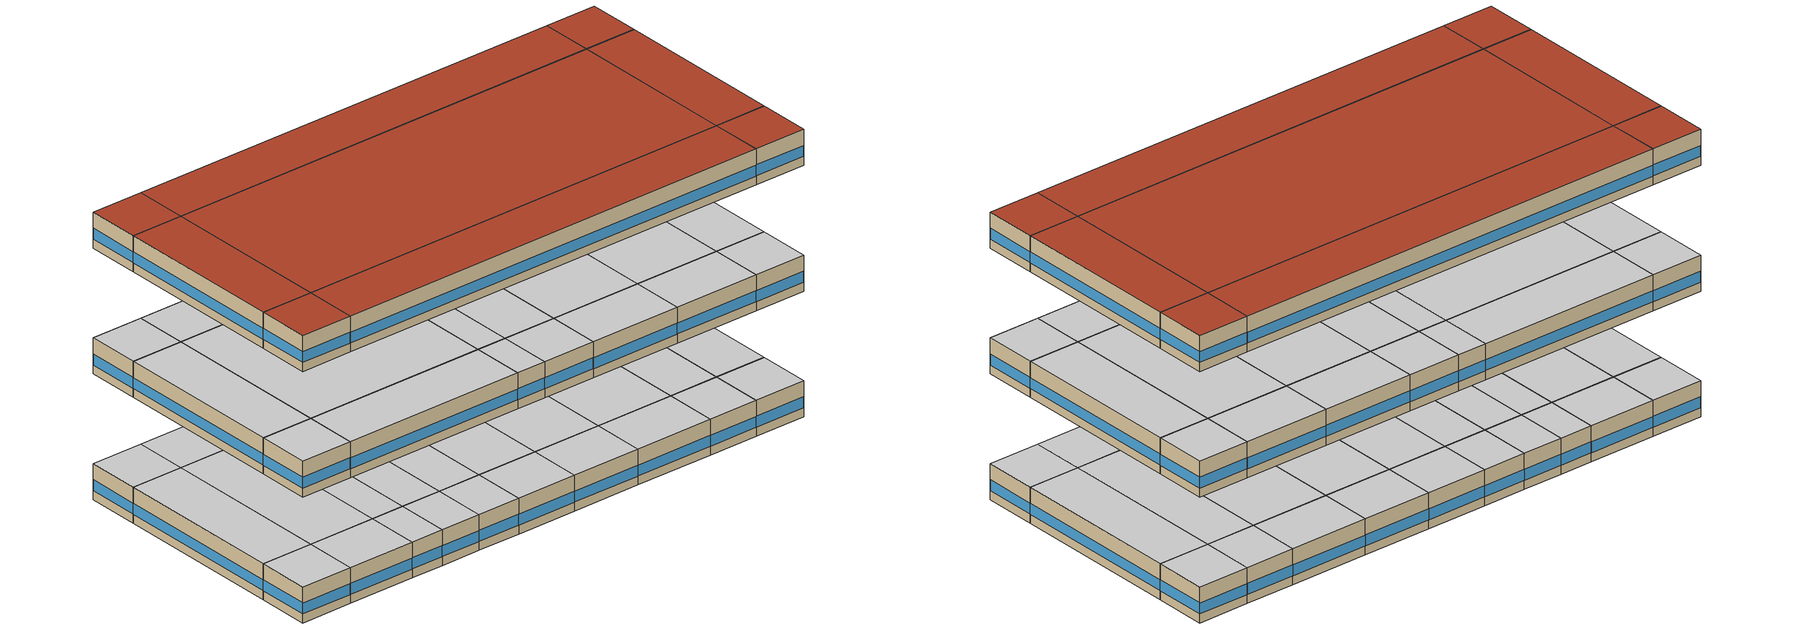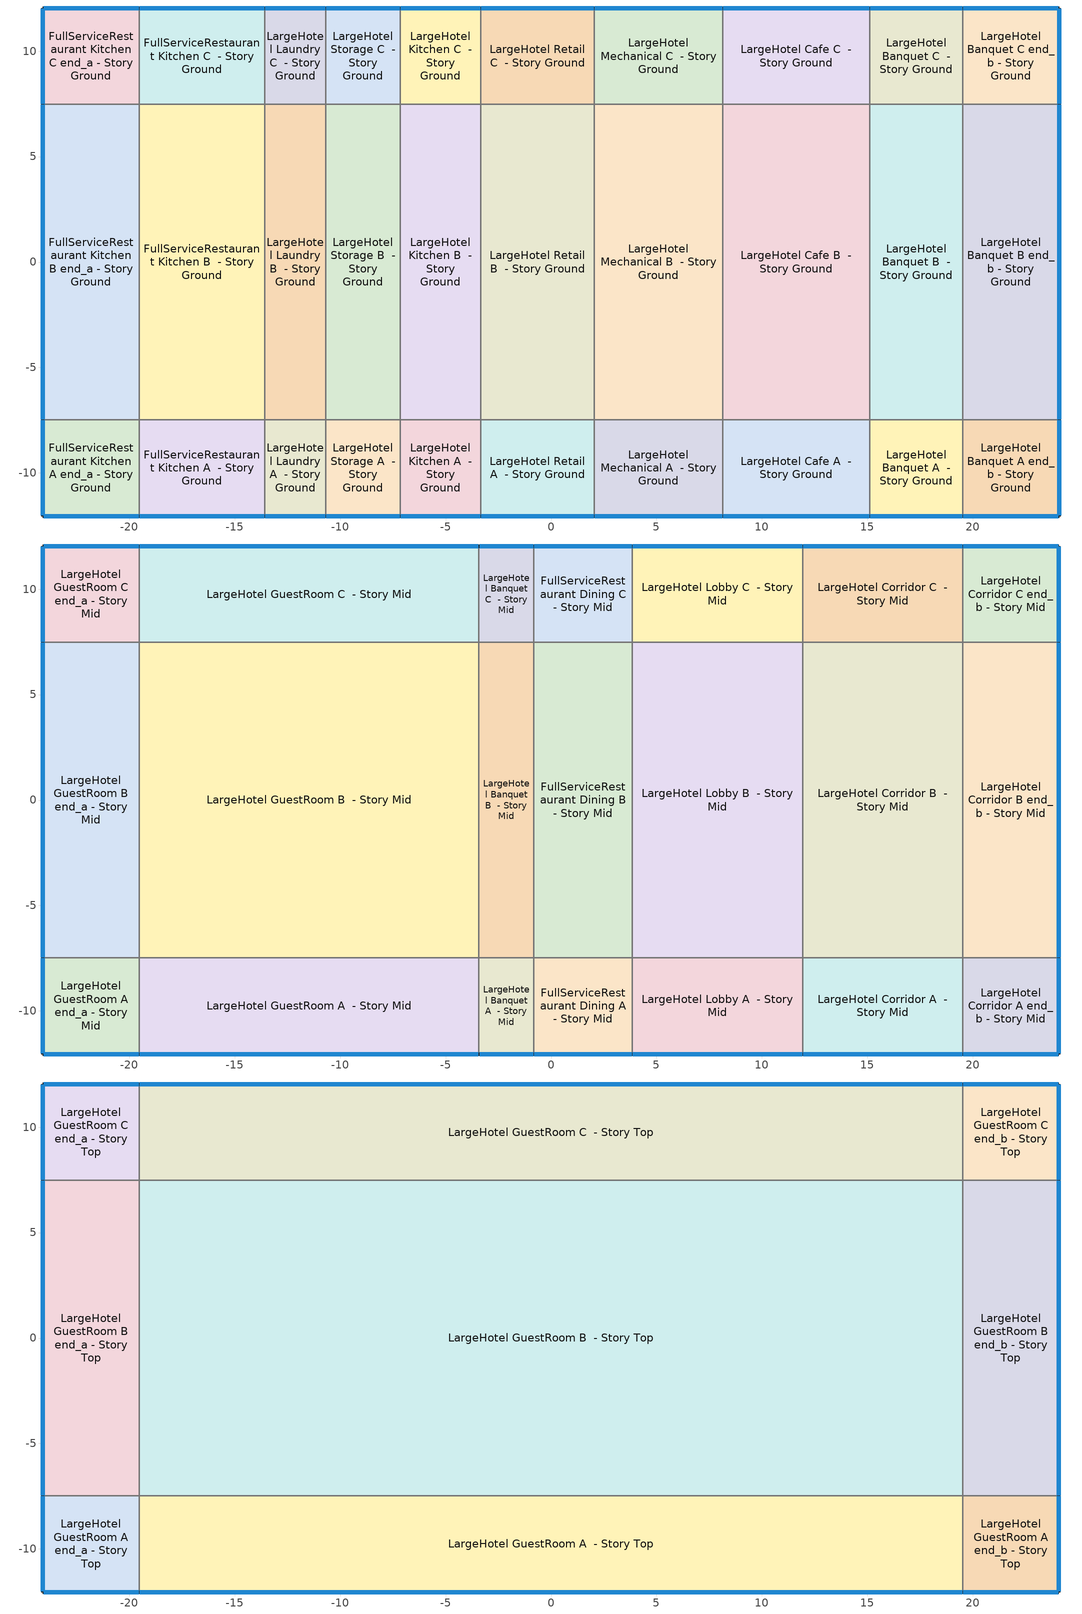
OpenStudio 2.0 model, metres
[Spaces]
FullServiceRestaurant Kitchen A end_a - Story Ground
 floor ground: -24.1,-12.05 -24.1,-7.48 -19.52,-7.48 -19.52,-12.05 z0
 wall outside: -24.1,-7.48 -24.1,-12.05 -19.52,-12.05 z0:3.05
 wall to FullServiceRestaurant Kitchen B end_a - Story Ground: -19.52,-7.48 -24.1,-7.48 z0:3.05
 wall to FullServiceRestaurant Kitchen A  - Story Ground: -19.52,-12.05 -19.52,-7.48 z0:3.05
 window: -24.1,-7.5 -24.1,-12.02 / -24.07,-12.05 -19.55,-12.05 z0.76:1.69
 ceiling adiabatic: -19.52,-12.05 -19.52,-7.48 -24.1,-7.48 -24.1,-12.05 z3.05
FullServiceRestaurant Kitchen B end_a - Story Ground
 floor ground: -24.1,-7.48 -24.1,7.48 -19.52,7.48 -19.52,-7.48 z0
 wall outside: -24.1,7.48 -24.1,-7.48 z0:3.05
 wall to FullServiceRestaurant Kitchen C end_a - Story Ground: -19.52,7.48 -24.1,7.48 z0:3.05
 wall to FullServiceRestaurant Kitchen B  - Story Ground: -19.52,-7.48 -19.52,7.48 z0:3.05
 window: -24.1,7.45 -24.1,-7.45 z0.76:1.68
 ceiling adiabatic: -19.52,-7.48 -19.52,7.48 -24.1,7.48 -24.1,-7.48 z3.05
FullServiceRestaurant Kitchen C end_a - Story Ground
 floor ground: -24.1,7.48 -24.1,12.05 -19.52,12.05 -19.52,7.48 z0
 wall outside: -19.52,12.05 -24.1,12.05 -24.1,7.48 z0:3.05
 wall to FullServiceRestaurant Kitchen C  - Story Ground: -19.52,7.48 -19.52,12.05 z0:3.05
 window: -24.1,12.02 -24.1,7.5 / -19.55,12.05 -24.07,12.05 z0.76:1.69
 ceiling adiabatic: -19.52,7.48 -19.52,12.05 -24.1,12.05 -24.1,7.48 z3.05
FullServiceRestaurant Kitchen A  - Story Ground
 floor ground: -19.52,-12.05 -19.52,-7.48 -13.58,-7.48 -13.58,-12.05 z0
 wall outside: -19.52,-12.05 -13.58,-12.05 z0:3.05
 wall to FullServiceRestaurant Kitchen B  - Story Ground: -13.58,-7.48 -19.52,-7.48 z0:3.05
 wall to LargeHotel Laundry A  - Story Ground: -13.58,-12.05 -13.58,-7.48 z0:3.05
 window: -19.5,-12.05 -13.6,-12.05 z0.76:1.68
 ceiling adiabatic: -13.58,-12.05 -13.58,-7.48 -19.52,-7.48 -19.52,-12.05 z3.05
FullServiceRestaurant Kitchen B  - Story Ground
 floor ground: -19.52,-7.48 -19.52,7.48 -13.58,7.48 -13.58,-7.48 z0
 wall to FullServiceRestaurant Kitchen C  - Story Ground: -13.58,7.48 -19.52,7.48 z0:3.05
 wall to LargeHotel Laundry B  - Story Ground: -13.58,-7.48 -13.58,7.48 z0:3.05
 ceiling adiabatic: -13.58,-7.48 -13.58,7.48 -19.52,7.48 -19.52,-7.48 z3.05
FullServiceRestaurant Kitchen C  - Story Ground
 floor ground: -19.52,7.48 -19.52,12.05 -13.58,12.05 -13.58,7.48 z0
 wall outside: -13.58,12.05 -19.52,12.05 z0:3.05
 wall to LargeHotel Laundry C  - Story Ground: -13.58,7.48 -13.58,12.05 z0:3.05
 window: -13.6,12.05 -19.5,12.05 z0.76:1.68
 ceiling adiabatic: -13.58,7.48 -13.58,12.05 -19.52,12.05 -19.52,7.48 z3.05
LargeHotel Laundry A  - Story Ground
 floor ground: -13.58,-12.05 -13.58,-7.48 -10.68,-7.48 -10.68,-12.05 z0
 wall outside: -13.58,-12.05 -10.68,-12.05 z0:3.05
 wall to LargeHotel Laundry B  - Story Ground: -10.68,-7.48 -13.58,-7.48 z0:3.05
 wall to LargeHotel Storage A  - Story Ground: -10.68,-12.05 -10.68,-7.48 z0:3.05
 window: -13.55,-12.05 -10.7,-12.05 z0.76:1.69
 ceiling adiabatic: -10.68,-12.05 -10.68,-7.48 -13.58,-7.48 -13.58,-12.05 z3.05
LargeHotel Laundry B  - Story Ground
 floor ground: -13.58,-7.48 -13.58,7.48 -10.68,7.48 -10.68,-7.48 z0
 wall to LargeHotel Laundry C  - Story Ground: -10.68,7.48 -13.58,7.48 z0:3.05
 wall to LargeHotel Storage B  - Story Ground: -10.68,-7.48 -10.68,7.48 z0:3.05
 ceiling adiabatic: -10.68,-7.48 -10.68,7.48 -13.58,7.48 -13.58,-7.48 z3.05
LargeHotel Laundry C  - Story Ground
 floor ground: -13.58,7.48 -13.58,12.05 -10.68,12.05 -10.68,7.48 z0
 wall outside: -10.68,12.05 -13.58,12.05 z0:3.05
 wall to LargeHotel Storage C  - Story Ground: -10.68,7.48 -10.68,12.05 z0:3.05
 window: -10.7,12.05 -13.55,12.05 z0.76:1.69
 ceiling adiabatic: -10.68,7.48 -10.68,12.05 -13.58,12.05 -13.58,7.48 z3.05
LargeHotel Storage A  - Story Ground
 floor ground: -10.68,-12.05 -10.68,-7.48 -7.15,-7.48 -7.15,-12.05 z0
 wall outside: -10.68,-12.05 -7.15,-12.05 z0:3.05
 wall to LargeHotel Storage B  - Story Ground: -7.15,-7.48 -10.68,-7.48 z0:3.05
 wall to LargeHotel Kitchen A  - Story Ground: -7.15,-12.05 -7.15,-7.48 z0:3.05
 window: -10.65,-12.05 -7.17,-12.05 z0.76:1.69
 ceiling adiabatic: -7.15,-12.05 -7.15,-7.48 -10.68,-7.48 -10.68,-12.05 z3.05
LargeHotel Storage B  - Story Ground
 floor ground: -10.68,-7.48 -10.68,7.48 -7.15,7.48 -7.15,-7.48 z0
 wall to LargeHotel Storage C  - Story Ground: -7.15,7.48 -10.68,7.48 z0:3.05
 wall to LargeHotel Kitchen B  - Story Ground: -7.15,-7.48 -7.15,7.48 z0:3.05
 ceiling adiabatic: -7.15,-7.48 -7.15,7.48 -10.68,7.48 -10.68,-7.48 z3.05
LargeHotel Storage C  - Story Ground
 floor ground: -10.68,7.48 -10.68,12.05 -7.15,12.05 -7.15,7.48 z0
 wall outside: -7.15,12.05 -10.68,12.05 z0:3.05
 wall to LargeHotel Kitchen C  - Story Ground: -7.15,7.48 -7.15,12.05 z0:3.05
 window: -7.17,12.05 -10.65,12.05 z0.76:1.69
 ceiling adiabatic: -7.15,7.48 -7.15,12.05 -10.68,12.05 -10.68,7.48 z3.05
LargeHotel Kitchen A  - Story Ground
 floor ground: -7.15,-12.05 -7.15,-7.48 -3.32,-7.48 -3.32,-12.05 z0
 wall outside: -7.15,-12.05 -3.32,-12.05 z0:3.05
 wall to LargeHotel Kitchen B  - Story Ground: -3.32,-7.48 -7.15,-7.48 z0:3.05
 wall to LargeHotel Retail A  - Story Ground: -3.32,-12.05 -3.32,-7.48 z0:3.05
 window: -7.12,-12.05 -3.35,-12.05 z0.76:1.69
 ceiling adiabatic: -3.32,-12.05 -3.32,-7.48 -7.15,-7.48 -7.15,-12.05 z3.05
LargeHotel Kitchen B  - Story Ground
 floor ground: -7.15,-7.48 -7.15,7.48 -3.32,7.48 -3.32,-7.48 z0
 wall to LargeHotel Kitchen C  - Story Ground: -3.32,7.48 -7.15,7.48 z0:3.05
 wall to LargeHotel Retail B  - Story Ground: -3.32,-7.48 -3.32,7.48 z0:3.05
 ceiling adiabatic: -3.32,-7.48 -3.32,7.48 -7.15,7.48 -7.15,-7.48 z3.05
LargeHotel Kitchen C  - Story Ground
 floor ground: -7.15,7.48 -7.15,12.05 -3.32,12.05 -3.32,7.48 z0
 wall outside: -3.32,12.05 -7.15,12.05 z0:3.05
 wall to LargeHotel Retail C  - Story Ground: -3.32,7.48 -3.32,12.05 z0:3.05
 window: -3.35,12.05 -7.12,12.05 z0.76:1.69
 ceiling adiabatic: -3.32,7.48 -3.32,12.05 -7.15,12.05 -7.15,7.48 z3.05
LargeHotel Retail A  - Story Ground
 floor ground: -3.32,-12.05 -3.32,-7.48 2.06,-7.48 2.06,-12.05 z0
 wall outside: -3.32,-12.05 2.06,-12.05 z0:3.05
 wall to LargeHotel Retail B  - Story Ground: 2.06,-7.48 -3.32,-7.48 z0:3.05
 wall to LargeHotel Mechanical A  - Story Ground: 2.06,-12.05 2.06,-7.48 z0:3.05
 window: -3.3,-12.05 2.03,-12.05 z0.76:1.69
 ceiling adiabatic: 2.06,-12.05 2.06,-7.48 -3.32,-7.48 -3.32,-12.05 z3.05
LargeHotel Retail B  - Story Ground
 floor ground: -3.32,-7.48 -3.32,7.48 2.06,7.48 2.06,-7.48 z0
 wall to LargeHotel Retail C  - Story Ground: 2.06,7.48 -3.32,7.48 z0:3.05
 wall to LargeHotel Mechanical B  - Story Ground: 2.06,-7.48 2.06,7.48 z0:3.05
 ceiling adiabatic: 2.06,-7.48 2.06,7.48 -3.32,7.48 -3.32,-7.48 z3.05
LargeHotel Retail C  - Story Ground
 floor ground: -3.32,7.48 -3.32,12.05 2.06,12.05 2.06,7.48 z0
 wall outside: 2.06,12.05 -3.32,12.05 z0:3.05
 wall to LargeHotel Mechanical C  - Story Ground: 2.06,7.48 2.06,12.05 z0:3.05
 window: 2.03,12.05 -3.3,12.05 z0.76:1.69
 ceiling adiabatic: 2.06,7.48 2.06,12.05 -3.32,12.05 -3.32,7.48 z3.05
LargeHotel Mechanical A  - Story Ground
 floor ground: 2.06,-12.05 2.06,-7.48 8.15,-7.48 8.15,-12.05 z0
 wall outside: 2.06,-12.05 8.15,-12.05 z0:3.05
 wall to LargeHotel Mechanical B  - Story Ground: 8.15,-7.48 2.06,-7.48 z0:3.05
 wall to LargeHotel Cafe A  - Story Ground: 8.15,-12.05 8.15,-7.48 z0:3.05
 window: 2.08,-12.05 8.12,-12.05 z0.76:1.68
 ceiling adiabatic: 8.15,-12.05 8.15,-7.48 2.06,-7.48 2.06,-12.05 z3.05
LargeHotel Mechanical B  - Story Ground
 floor ground: 2.06,-7.48 2.06,7.48 8.15,7.48 8.15,-7.48 z0
 wall to LargeHotel Mechanical C  - Story Ground: 8.15,7.48 2.06,7.48 z0:3.05
 wall to LargeHotel Cafe B  - Story Ground: 8.15,-7.48 8.15,7.48 z0:3.05
 ceiling adiabatic: 8.15,-7.48 8.15,7.48 2.06,7.48 2.06,-7.48 z3.05
LargeHotel Mechanical C  - Story Ground
 floor ground: 2.06,7.48 2.06,12.05 8.15,12.05 8.15,7.48 z0
 wall outside: 8.15,12.05 2.06,12.05 z0:3.05
 wall to LargeHotel Cafe C  - Story Ground: 8.15,7.48 8.15,12.05 z0:3.05
 window: 8.12,12.05 2.08,12.05 z0.76:1.68
 ceiling adiabatic: 8.15,7.48 8.15,12.05 2.06,12.05 2.06,7.48 z3.05
LargeHotel Cafe A  - Story Ground
 floor ground: 8.15,-12.05 8.15,-7.48 15.13,-7.48 15.13,-12.05 z0
 wall outside: 8.15,-12.05 15.13,-12.05 z0:3.05
 wall to LargeHotel Cafe B  - Story Ground: 15.13,-7.48 8.15,-7.48 z0:3.05
 wall to LargeHotel Banquet A  - Story Ground: 15.13,-12.05 15.13,-7.48 z0:3.05
 window: 8.18,-12.05 15.1,-12.05 z0.76:1.68
 ceiling adiabatic: 15.13,-12.05 15.13,-7.48 8.15,-7.48 8.15,-12.05 z3.05
LargeHotel Cafe B  - Story Ground
 floor ground: 8.15,-7.48 8.15,7.48 15.13,7.48 15.13,-7.48 z0
 wall to LargeHotel Cafe C  - Story Ground: 15.13,7.48 8.15,7.48 z0:3.05
 wall to LargeHotel Banquet B  - Story Ground: 15.13,-7.48 15.13,7.48 z0:3.05
 ceiling adiabatic: 15.13,-7.48 15.13,7.48 8.15,7.48 8.15,-7.48 z3.05
LargeHotel Cafe C  - Story Ground
 floor ground: 8.15,7.48 8.15,12.05 15.13,12.05 15.13,7.48 z0
 wall outside: 15.13,12.05 8.15,12.05 z0:3.05
 wall to LargeHotel Banquet C  - Story Ground: 15.13,7.48 15.13,12.05 z0:3.05
 window: 15.1,12.05 8.18,12.05 z0.76:1.68
 ceiling adiabatic: 15.13,7.48 15.13,12.05 8.15,12.05 8.15,7.48 z3.05
LargeHotel Banquet A  - Story Ground
 floor ground: 15.13,-12.05 15.13,-7.48 19.52,-7.48 19.52,-12.05 z0
 wall outside: 15.13,-12.05 19.52,-12.05 z0:3.05
 wall to LargeHotel Banquet B  - Story Ground: 19.52,-7.48 15.13,-7.48 z0:3.05
 wall to LargeHotel Banquet A end_b - Story Ground: 19.52,-12.05 19.52,-7.48 z0:3.05
 window: 15.15,-12.05 19.5,-12.05 z0.76:1.69
 ceiling adiabatic: 19.52,-12.05 19.52,-7.48 15.13,-7.48 15.13,-12.05 z3.05
LargeHotel Banquet B  - Story Ground
 floor ground: 15.13,-7.48 15.13,7.48 19.52,7.48 19.52,-7.48 z0
 wall to LargeHotel Banquet C  - Story Ground: 19.52,7.48 15.13,7.48 z0:3.05
 wall to LargeHotel Banquet B end_b - Story Ground: 19.52,-7.48 19.52,7.48 z0:3.05
 ceiling adiabatic: 19.52,-7.48 19.52,7.48 15.13,7.48 15.13,-7.48 z3.05
LargeHotel Banquet C  - Story Ground
 floor ground: 15.13,7.48 15.13,12.05 19.52,12.05 19.52,7.48 z0
 wall outside: 19.52,12.05 15.13,12.05 z0:3.05
 wall to LargeHotel Banquet C end_b - Story Ground: 19.52,7.48 19.52,12.05 z0:3.05
 window: 19.5,12.05 15.15,12.05 z0.76:1.69
 ceiling adiabatic: 19.52,7.48 19.52,12.05 15.13,12.05 15.13,7.48 z3.05
LargeHotel Banquet A end_b - Story Ground
 floor ground: 19.52,-12.05 19.52,-7.48 24.1,-7.48 24.1,-12.05 z0
 wall outside: 19.52,-12.05 24.1,-12.05 24.1,-7.48 z0:3.05
 wall to LargeHotel Banquet B end_b - Story Ground: 24.1,-7.48 19.52,-7.48 z0:3.05
 window: 24.1,-12.02 24.1,-7.5 / 19.55,-12.05 24.07,-12.05 z0.76:1.69
 ceiling adiabatic: 24.1,-12.05 24.1,-7.48 19.52,-7.48 19.52,-12.05 z3.05
LargeHotel Banquet B end_b - Story Ground
 floor ground: 19.52,-7.48 19.52,7.48 24.1,7.48 24.1,-7.48 z0
 wall outside: 24.1,-7.48 24.1,7.48 z0:3.05
 wall to LargeHotel Banquet C end_b - Story Ground: 24.1,7.48 19.52,7.48 z0:3.05
 window: 24.1,-7.45 24.1,7.45 z0.76:1.68
 ceiling adiabatic: 24.1,-7.48 24.1,7.48 19.52,7.48 19.52,-7.48 z3.05
LargeHotel Banquet C end_b - Story Ground
 floor ground: 19.52,7.48 19.52,12.05 24.1,12.05 24.1,7.48 z0
 wall outside: 24.1,7.48 24.1,12.05 19.52,12.05 z0:3.05
 window: 24.07,12.05 19.55,12.05 / 24.1,7.5 24.1,12.02 z0.76:1.69
 ceiling adiabatic: 24.1,7.48 24.1,12.05 19.52,12.05 19.52,7.48 z3.05
LargeHotel GuestRoom A end_a - Story Mid
 floor adiabatic: -24.1,-12.05 -24.1,-7.48 -19.52,-7.48 -19.52,-12.05 z10.67
 wall outside: -24.1,-7.48 -24.1,-12.05 -19.52,-12.05 z10.67:13.72
 wall to LargeHotel GuestRoom B end_a - Story Mid: -19.52,-7.48 -24.1,-7.48 z10.67:13.72
 wall to LargeHotel GuestRoom A  - Story Mid: -19.52,-12.05 -19.52,-7.48 z10.67:13.72
 window: -24.1,-7.5 -24.1,-12.02 / -24.07,-12.05 -19.55,-12.05 z11.43:12.35
 ceiling adiabatic: -19.52,-12.05 -19.52,-7.48 -24.1,-7.48 -24.1,-12.05 z13.72
LargeHotel GuestRoom B end_a - Story Mid
 floor adiabatic: -24.1,-7.48 -24.1,7.48 -19.52,7.48 -19.52,-7.48 z10.67
 wall outside: -24.1,7.48 -24.1,-7.48 z10.67:13.72
 wall to LargeHotel GuestRoom C end_a - Story Mid: -19.52,7.48 -24.1,7.48 z10.67:13.72
 wall to LargeHotel GuestRoom B  - Story Mid: -19.52,-7.48 -19.52,7.48 z10.67:13.72
 window: -24.1,7.45 -24.1,-7.45 z11.43:12.35
 ceiling adiabatic: -19.52,-7.48 -19.52,7.48 -24.1,7.48 -24.1,-7.48 z13.72
LargeHotel GuestRoom C end_a - Story Mid
 floor adiabatic: -24.1,7.48 -24.1,12.05 -19.52,12.05 -19.52,7.48 z10.67
 wall outside: -19.52,12.05 -24.1,12.05 -24.1,7.48 z10.67:13.72
 wall to LargeHotel GuestRoom C  - Story Mid: -19.52,7.48 -19.52,12.05 z10.67:13.72
 window: -24.1,12.02 -24.1,7.5 / -19.55,12.05 -24.07,12.05 z11.43:12.35
 ceiling adiabatic: -19.52,7.48 -19.52,12.05 -24.1,12.05 -24.1,7.48 z13.72
LargeHotel GuestRoom A  - Story Mid
 floor adiabatic: -19.52,-12.05 -19.52,-7.48 -3.42,-7.48 -3.42,-12.05 z10.67
 wall outside: -19.52,-12.05 -3.42,-12.05 z10.67:13.72
 wall to LargeHotel GuestRoom B  - Story Mid: -3.42,-7.48 -19.52,-7.48 z10.67:13.72
 wall to LargeHotel Banquet A  - Story Mid: -3.42,-12.05 -3.42,-7.48 z10.67:13.72
 window: -19.5,-12.05 -3.44,-12.05 z11.43:12.35
 ceiling adiabatic: -3.42,-12.05 -3.42,-7.48 -19.52,-7.48 -19.52,-12.05 z13.72
LargeHotel GuestRoom B  - Story Mid
 floor adiabatic: -19.52,-7.48 -19.52,7.48 -3.42,7.48 -3.42,-7.48 z10.67
 wall to LargeHotel GuestRoom C  - Story Mid: -3.42,7.48 -19.52,7.48 z10.67:13.72
 wall to LargeHotel Banquet B  - Story Mid: -3.42,-7.48 -3.42,7.48 z10.67:13.72
 ceiling adiabatic: -3.42,-7.48 -3.42,7.48 -19.52,7.48 -19.52,-7.48 z13.72
LargeHotel GuestRoom C  - Story Mid
 floor adiabatic: -19.52,7.48 -19.52,12.05 -3.42,12.05 -3.42,7.48 z10.67
 wall outside: -3.42,12.05 -19.52,12.05 z10.67:13.72
 wall to LargeHotel Banquet C  - Story Mid: -3.42,7.48 -3.42,12.05 z10.67:13.72
 window: -3.44,12.05 -19.5,12.05 z11.43:12.35
 ceiling adiabatic: -3.42,7.48 -3.42,12.05 -19.52,12.05 -19.52,7.48 z13.72
LargeHotel Banquet A  - Story Mid
 floor adiabatic: -3.42,-12.05 -3.42,-7.48 -0.81,-7.48 -0.81,-12.05 z10.67
 wall outside: -3.42,-12.05 -0.81,-12.05 z10.67:13.72
 wall to LargeHotel Banquet B  - Story Mid: -0.81,-7.48 -3.42,-7.48 z10.67:13.72
 wall to FullServiceRestaurant Dining A  - Story Mid: -0.81,-12.05 -0.81,-7.48 z10.67:13.72
 window: -3.39,-12.05 -0.84,-12.05 z11.43:12.36
 ceiling adiabatic: -0.81,-12.05 -0.81,-7.48 -3.42,-7.48 -3.42,-12.05 z13.72
LargeHotel Banquet B  - Story Mid
 floor adiabatic: -3.42,-7.48 -3.42,7.48 -0.81,7.48 -0.81,-7.48 z10.67
 wall to LargeHotel Banquet C  - Story Mid: -0.81,7.48 -3.42,7.48 z10.67:13.72
 wall to FullServiceRestaurant Dining B  - Story Mid: -0.81,-7.48 -0.81,7.48 z10.67:13.72
 ceiling adiabatic: -0.81,-7.48 -0.81,7.48 -3.42,7.48 -3.42,-7.48 z13.72
LargeHotel Banquet C  - Story Mid
 floor adiabatic: -3.42,7.48 -3.42,12.05 -0.81,12.05 -0.81,7.48 z10.67
 wall outside: -0.81,12.05 -3.42,12.05 z10.67:13.72
 wall to FullServiceRestaurant Dining C  - Story Mid: -0.81,7.48 -0.81,12.05 z10.67:13.72
 window: -0.84,12.05 -3.39,12.05 z11.43:12.36
 ceiling adiabatic: -0.81,7.48 -0.81,12.05 -3.42,12.05 -3.42,7.48 z13.72
FullServiceRestaurant Dining A  - Story Mid
 floor adiabatic: -0.81,-12.05 -0.81,-7.48 3.86,-7.48 3.86,-12.05 z10.67
 wall outside: -0.81,-12.05 3.86,-12.05 z10.67:13.72
 wall to FullServiceRestaurant Dining B  - Story Mid: 3.86,-7.48 -0.81,-7.48 z10.67:13.72
 wall to LargeHotel Lobby A  - Story Mid: 3.86,-12.05 3.86,-7.48 z10.67:13.72
 window: -0.79,-12.05 3.83,-12.05 z11.43:12.35
 ceiling adiabatic: 3.86,-12.05 3.86,-7.48 -0.81,-7.48 -0.81,-12.05 z13.72
FullServiceRestaurant Dining B  - Story Mid
 floor adiabatic: -0.81,-7.48 -0.81,7.48 3.86,7.48 3.86,-7.48 z10.67
 wall to FullServiceRestaurant Dining C  - Story Mid: 3.86,7.48 -0.81,7.48 z10.67:13.72
 wall to LargeHotel Lobby B  - Story Mid: 3.86,-7.48 3.86,7.48 z10.67:13.72
 ceiling adiabatic: 3.86,-7.48 3.86,7.48 -0.81,7.48 -0.81,-7.48 z13.72
FullServiceRestaurant Dining C  - Story Mid
 floor adiabatic: -0.81,7.48 -0.81,12.05 3.86,12.05 3.86,7.48 z10.67
 wall outside: 3.86,12.05 -0.81,12.05 z10.67:13.72
 wall to LargeHotel Lobby C  - Story Mid: 3.86,7.48 3.86,12.05 z10.67:13.72
 window: 3.83,12.05 -0.79,12.05 z11.43:12.35
 ceiling adiabatic: 3.86,7.48 3.86,12.05 -0.81,12.05 -0.81,7.48 z13.72
LargeHotel Lobby A  - Story Mid
 floor adiabatic: 3.86,-12.05 3.86,-7.48 11.94,-7.48 11.94,-12.05 z10.67
 wall outside: 3.86,-12.05 11.94,-12.05 z10.67:13.72
 wall to LargeHotel Lobby B  - Story Mid: 11.94,-7.48 3.86,-7.48 z10.67:13.72
 wall to LargeHotel Corridor A  - Story Mid: 11.94,-12.05 11.94,-7.48 z10.67:13.72
 window: 3.89,-12.05 11.91,-12.05 z11.43:12.35
 ceiling adiabatic: 11.94,-12.05 11.94,-7.48 3.86,-7.48 3.86,-12.05 z13.72
LargeHotel Lobby B  - Story Mid
 floor adiabatic: 3.86,-7.48 3.86,7.48 11.94,7.48 11.94,-7.48 z10.67
 wall to LargeHotel Lobby C  - Story Mid: 11.94,7.48 3.86,7.48 z10.67:13.72
 wall to LargeHotel Corridor B  - Story Mid: 11.94,-7.48 11.94,7.48 z10.67:13.72
 ceiling adiabatic: 11.94,-7.48 11.94,7.48 3.86,7.48 3.86,-7.48 z13.72
LargeHotel Lobby C  - Story Mid
 floor adiabatic: 3.86,7.48 3.86,12.05 11.94,12.05 11.94,7.48 z10.67
 wall outside: 11.94,12.05 3.86,12.05 z10.67:13.72
 wall to LargeHotel Corridor C  - Story Mid: 11.94,7.48 11.94,12.05 z10.67:13.72
 window: 11.91,12.05 3.89,12.05 z11.43:12.35
 ceiling adiabatic: 11.94,7.48 11.94,12.05 3.86,12.05 3.86,7.48 z13.72
LargeHotel Corridor A  - Story Mid
 floor adiabatic: 11.94,-12.05 11.94,-7.48 19.52,-7.48 19.52,-12.05 z10.67
 wall outside: 11.94,-12.05 19.52,-12.05 z10.67:13.72
 wall to LargeHotel Corridor B  - Story Mid: 19.52,-7.48 11.94,-7.48 z10.67:13.72
 wall to LargeHotel Corridor A end_b - Story Mid: 19.52,-12.05 19.52,-7.48 z10.67:13.72
 window: 11.96,-12.05 19.5,-12.05 z11.43:12.35
 ceiling adiabatic: 19.52,-12.05 19.52,-7.48 11.94,-7.48 11.94,-12.05 z13.72
LargeHotel Corridor B  - Story Mid
 floor adiabatic: 11.94,-7.48 11.94,7.48 19.52,7.48 19.52,-7.48 z10.67
 wall to LargeHotel Corridor C  - Story Mid: 19.52,7.48 11.94,7.48 z10.67:13.72
 wall to LargeHotel Corridor B end_b - Story Mid: 19.52,-7.48 19.52,7.48 z10.67:13.72
 ceiling adiabatic: 19.52,-7.48 19.52,7.48 11.94,7.48 11.94,-7.48 z13.72
LargeHotel Corridor C  - Story Mid
 floor adiabatic: 11.94,7.48 11.94,12.05 19.52,12.05 19.52,7.48 z10.67
 wall outside: 19.52,12.05 11.94,12.05 z10.67:13.72
 wall to LargeHotel Corridor C end_b - Story Mid: 19.52,7.48 19.52,12.05 z10.67:13.72
 window: 19.5,12.05 11.96,12.05 z11.43:12.35
 ceiling adiabatic: 19.52,7.48 19.52,12.05 11.94,12.05 11.94,7.48 z13.72
LargeHotel Corridor A end_b - Story Mid
 floor adiabatic: 19.52,-12.05 19.52,-7.48 24.1,-7.48 24.1,-12.05 z10.67
 wall outside: 19.52,-12.05 24.1,-12.05 24.1,-7.48 z10.67:13.72
 wall to LargeHotel Corridor B end_b - Story Mid: 24.1,-7.48 19.52,-7.48 z10.67:13.72
 window: 24.1,-12.02 24.1,-7.5 / 19.55,-12.05 24.07,-12.05 z11.43:12.35
 ceiling adiabatic: 24.1,-12.05 24.1,-7.48 19.52,-7.48 19.52,-12.05 z13.72
LargeHotel Corridor B end_b - Story Mid
 floor adiabatic: 19.52,-7.48 19.52,7.48 24.1,7.48 24.1,-7.48 z10.67
 wall outside: 24.1,-7.48 24.1,7.48 z10.67:13.72
 wall to LargeHotel Corridor C end_b - Story Mid: 24.1,7.48 19.52,7.48 z10.67:13.72
 window: 24.1,-7.45 24.1,7.45 z11.43:12.35
 ceiling adiabatic: 24.1,-7.48 24.1,7.48 19.52,7.48 19.52,-7.48 z13.72
LargeHotel Corridor C end_b - Story Mid
 floor adiabatic: 19.52,7.48 19.52,12.05 24.1,12.05 24.1,7.48 z10.67
 wall outside: 24.1,7.48 24.1,12.05 19.52,12.05 z10.67:13.72
 window: 24.07,12.05 19.55,12.05 / 24.1,7.5 24.1,12.02 z11.43:12.35
 ceiling adiabatic: 24.1,7.48 24.1,12.05 19.52,12.05 19.52,7.48 z13.72
LargeHotel GuestRoom A end_a - Story Top
 floor adiabatic: -24.1,-12.05 -24.1,-7.48 -19.52,-7.48 -19.52,-12.05 z21.34
 wall outside: -24.1,-7.48 -24.1,-12.05 -19.52,-12.05 z21.34:24.38
 wall to LargeHotel GuestRoom B end_a - Story Top: -19.52,-7.48 -24.1,-7.48 z21.34:24.38
 wall to LargeHotel GuestRoom A  - Story Top: -19.52,-12.05 -19.52,-7.48 z21.34:24.38
 window: -24.1,-7.5 -24.1,-12.02 / -24.07,-12.05 -19.55,-12.05 z22.1:23.02
 roof outside: -19.52,-12.05 -19.52,-7.48 -24.1,-7.48 -24.1,-12.05 z24.38
LargeHotel GuestRoom B end_a - Story Top
 floor adiabatic: -24.1,-7.48 -24.1,7.48 -19.52,7.48 -19.52,-7.48 z21.34
 wall outside: -24.1,7.48 -24.1,-7.48 z21.34:24.38
 wall to LargeHotel GuestRoom C end_a - Story Top: -19.52,7.48 -24.1,7.48 z21.34:24.38
 wall to LargeHotel GuestRoom B  - Story Top: -19.52,-7.48 -19.52,7.48 z21.34:24.38
 window: -24.1,7.45 -24.1,-7.45 z22.1:23.02
 roof outside: -19.52,-7.48 -19.52,7.48 -24.1,7.48 -24.1,-7.48 z24.38
LargeHotel GuestRoom C end_a - Story Top
 floor adiabatic: -24.1,7.48 -24.1,12.05 -19.52,12.05 -19.52,7.48 z21.34
 wall outside: -19.52,12.05 -24.1,12.05 -24.1,7.48 z21.34:24.38
 wall to LargeHotel GuestRoom C  - Story Top: -19.52,7.48 -19.52,12.05 z21.34:24.38
 window: -24.1,12.02 -24.1,7.5 / -19.55,12.05 -24.07,12.05 z22.1:23.02
 roof outside: -19.52,7.48 -19.52,12.05 -24.1,12.05 -24.1,7.48 z24.38
LargeHotel GuestRoom A  - Story Top
 floor adiabatic: -19.52,-12.05 -19.52,-7.48 19.52,-7.48 19.52,-12.05 z21.34
 wall outside: -19.52,-12.05 19.52,-12.05 z21.34:24.38
 wall to LargeHotel GuestRoom B  - Story Top: 19.52,-7.48 -19.52,-7.48 z21.34:24.38
 wall to LargeHotel GuestRoom A end_b - Story Top: 19.52,-12.05 19.52,-7.48 z21.34:24.38
 window: -19.5,-12.05 19.5,-12.05 z22.1:23.01
 roof outside: 19.52,-12.05 19.52,-7.48 -19.52,-7.48 -19.52,-12.05 z24.38
LargeHotel GuestRoom B  - Story Top
 floor adiabatic: -19.52,-7.48 -19.52,7.48 19.52,7.48 19.52,-7.48 z21.34
 wall to LargeHotel GuestRoom C  - Story Top: 19.52,7.48 -19.52,7.48 z21.34:24.38
 wall to LargeHotel GuestRoom B end_b - Story Top: 19.52,-7.48 19.52,7.48 z21.34:24.38
 roof outside: 19.52,-7.48 19.52,7.48 -19.52,7.48 -19.52,-7.48 z24.38
LargeHotel GuestRoom C  - Story Top
 floor adiabatic: -19.52,7.48 -19.52,12.05 19.52,12.05 19.52,7.48 z21.34
 wall outside: 19.52,12.05 -19.52,12.05 z21.34:24.38
 wall to LargeHotel GuestRoom C end_b - Story Top: 19.52,7.48 19.52,12.05 z21.34:24.38
 window: 19.5,12.05 -19.5,12.05 z22.1:23.01
 roof outside: 19.52,7.48 19.52,12.05 -19.52,12.05 -19.52,7.48 z24.38
LargeHotel GuestRoom A end_b - Story Top
 floor adiabatic: 19.52,-12.05 19.52,-7.48 24.1,-7.48 24.1,-12.05 z21.34
 wall outside: 19.52,-12.05 24.1,-12.05 24.1,-7.48 z21.34:24.38
 wall to LargeHotel GuestRoom B end_b - Story Top: 24.1,-7.48 19.52,-7.48 z21.34:24.38
 window: 24.1,-12.02 24.1,-7.5 / 19.55,-12.05 24.07,-12.05 z22.1:23.02
 roof outside: 24.1,-12.05 24.1,-7.48 19.52,-7.48 19.52,-12.05 z24.38
LargeHotel GuestRoom B end_b - Story Top
 floor adiabatic: 19.52,-7.48 19.52,7.48 24.1,7.48 24.1,-7.48 z21.34
 wall outside: 24.1,-7.48 24.1,7.48 z21.34:24.38
 wall to LargeHotel GuestRoom C end_b - Story Top: 24.1,7.48 19.52,7.48 z21.34:24.38
 window: 24.1,-7.45 24.1,7.45 z22.1:23.02
 roof outside: 24.1,-7.48 24.1,7.48 19.52,7.48 19.52,-7.48 z24.38
LargeHotel GuestRoom C end_b - Story Top
 floor adiabatic: 19.52,7.48 19.52,12.05 24.1,12.05 24.1,7.48 z21.34
 wall outside: 24.1,7.48 24.1,12.05 19.52,12.05 z21.34:24.38
 window: 24.07,12.05 19.55,12.05 / 24.1,7.5 24.1,12.02 z22.1:23.02
 roof outside: 24.1,7.48 24.1,12.05 19.52,12.05 19.52,7.48 z24.38
[Building]
90.1-2004|LargeHotel|FullServiceRestaurant
[Site]
Site 1
[ClimateZones]
Climate Zone Value 1=5A; Climate Zone Institution Name 2=CEC; Climate Zone Document Name 2=California Climate Zone Descriptions; Climate Zone Document Year 2=1995
[SpaceType]
Name | Standards Building Type | Standards Space Type
LargeHotel Banquet | LargeHotel | Banquet
LargeHotel Cafe | LargeHotel | Cafe
LargeHotel Corridor | LargeHotel | Corridor
LargeHotel GuestRoom | LargeHotel | GuestRoom
LargeHotel Kitchen | LargeHotel | Kitchen
LargeHotel Laundry | LargeHotel | Laundry
LargeHotel Lobby | LargeHotel | Lobby
LargeHotel Mechanical | LargeHotel | Mechanical
LargeHotel Retail | LargeHotel | Retail
LargeHotel Storage | LargeHotel | Storage
FullServiceRestaurant Dining | FullServiceRestaurant | Dining
FullServiceRestaurant Kitchen | FullServiceRestaurant | Kitchen
[BuildingStory] Nominal Floor to Floor Height {m}=3.048
Story Ground; Story Mid; Story Top
[Space]
Name | Space Type | Building Story | Thermal Zone
FullServiceRestaurant Kitchen A end_a - Story Ground | FullServiceRestaurant Kitchen | Story Ground | Zone FullServiceRestaurant Kitchen A end_a - Story Ground
FullServiceRestaurant Kitchen B end_a - Story Ground | FullServiceRestaurant Kitchen | Story Ground | Zone FullServiceRestaurant Kitchen B end_a - Story Ground
FullServiceRestaurant Kitchen C end_a - Story Ground | FullServiceRestaurant Kitchen | Story Ground | Zone FullServiceRestaurant Kitchen C end_a - Story Ground
FullServiceRestaurant Kitchen A  - Story Ground | FullServiceRestaurant Kitchen | Story Ground | Zone FullServiceRestaurant Kitchen A  - Story Ground
FullServiceRestaurant Kitchen B  - Story Ground | FullServiceRestaurant Kitchen | Story Ground | Zone FullServiceRestaurant Kitchen B  - Story Ground
FullServiceRestaurant Kitchen C  - Story Ground | FullServiceRestaurant Kitchen | Story Ground | Zone FullServiceRestaurant Kitchen C  - Story Ground
LargeHotel Laundry A  - Story Ground | LargeHotel Laundry | Story Ground | Zone LargeHotel Laundry A  - Story Ground
LargeHotel Laundry B  - Story Ground | LargeHotel Laundry | Story Ground | Zone LargeHotel Laundry B  - Story Ground
LargeHotel Laundry C  - Story Ground | LargeHotel Laundry | Story Ground | Zone LargeHotel Laundry C  - Story Ground
LargeHotel Storage A  - Story Ground | LargeHotel Storage | Story Ground | Zone LargeHotel Storage A  - Story Ground
LargeHotel Storage B  - Story Ground | LargeHotel Storage | Story Ground | Zone LargeHotel Storage B  - Story Ground
LargeHotel Storage C  - Story Ground | LargeHotel Storage | Story Ground | Zone LargeHotel Storage C  - Story Ground
LargeHotel Kitchen A  - Story Ground | LargeHotel Kitchen | Story Ground | Zone LargeHotel Kitchen A  - Story Ground
LargeHotel Kitchen B  - Story Ground | LargeHotel Kitchen | Story Ground | Zone LargeHotel Kitchen B  - Story Ground
LargeHotel Kitchen C  - Story Ground | LargeHotel Kitchen | Story Ground | Zone LargeHotel Kitchen C  - Story Ground
LargeHotel Retail A  - Story Ground | LargeHotel Retail | Story Ground | Zone LargeHotel Retail A  - Story Ground
LargeHotel Retail B  - Story Ground | LargeHotel Retail | Story Ground | Zone LargeHotel Retail B  - Story Ground
LargeHotel Retail C  - Story Ground | LargeHotel Retail | Story Ground | Zone LargeHotel Retail C  - Story Ground
LargeHotel Mechanical A  - Story Ground | LargeHotel Mechanical | Story Ground | Zone LargeHotel Mechanical A  - Story Ground
LargeHotel Mechanical B  - Story Ground | LargeHotel Mechanical | Story Ground | Zone LargeHotel Mechanical B  - Story Ground
LargeHotel Mechanical C  - Story Ground | LargeHotel Mechanical | Story Ground | Zone LargeHotel Mechanical C  - Story Ground
LargeHotel Cafe A  - Story Ground | LargeHotel Cafe | Story Ground | Zone LargeHotel Cafe A  - Story Ground
LargeHotel Cafe B  - Story Ground | LargeHotel Cafe | Story Ground | Zone LargeHotel Cafe B  - Story Ground
LargeHotel Cafe C  - Story Ground | LargeHotel Cafe | Story Ground | Zone LargeHotel Cafe C  - Story Ground
LargeHotel Banquet A  - Story Ground | LargeHotel Banquet | Story Ground | Zone LargeHotel Banquet A  - Story Ground
LargeHotel Banquet B  - Story Ground | LargeHotel Banquet | Story Ground | Zone LargeHotel Banquet B  - Story Ground
LargeHotel Banquet C  - Story Ground | LargeHotel Banquet | Story Ground | Zone LargeHotel Banquet C  - Story Ground
LargeHotel Banquet A end_b - Story Ground | LargeHotel Banquet | Story Ground | Zone LargeHotel Banquet A end_b - Story Ground
LargeHotel Banquet B end_b - Story Ground | LargeHotel Banquet | Story Ground | Zone LargeHotel Banquet B end_b - Story Ground
LargeHotel Banquet C end_b - Story Ground | LargeHotel Banquet | Story Ground | Zone LargeHotel Banquet C end_b - Story Ground
LargeHotel GuestRoom A end_a - Story Mid | LargeHotel GuestRoom | Story Mid | Zone LargeHotel GuestRoom A end_a - Story Mid
LargeHotel GuestRoom B end_a - Story Mid | LargeHotel GuestRoom | Story Mid | Zone LargeHotel GuestRoom B end_a - Story Mid
LargeHotel GuestRoom C end_a - Story Mid | LargeHotel GuestRoom | Story Mid | Zone LargeHotel GuestRoom C end_a - Story Mid
LargeHotel GuestRoom A  - Story Mid | LargeHotel GuestRoom | Story Mid | Zone LargeHotel GuestRoom A  - Story Mid
LargeHotel GuestRoom B  - Story Mid | LargeHotel GuestRoom | Story Mid | Zone LargeHotel GuestRoom B  - Story Mid
LargeHotel GuestRoom C  - Story Mid | LargeHotel GuestRoom | Story Mid | Zone LargeHotel GuestRoom C  - Story Mid
LargeHotel Banquet A  - Story Mid | LargeHotel Banquet | Story Mid | Zone LargeHotel Banquet A  - Story Mid
LargeHotel Banquet B  - Story Mid | LargeHotel Banquet | Story Mid | Zone LargeHotel Banquet B  - Story Mid
LargeHotel Banquet C  - Story Mid | LargeHotel Banquet | Story Mid | Zone LargeHotel Banquet C  - Story Mid
FullServiceRestaurant Dining A  - Story Mid | FullServiceRestaurant Dining | Story Mid | Zone FullServiceRestaurant Dining A  - Story Mid
FullServiceRestaurant Dining B  - Story Mid | FullServiceRestaurant Dining | Story Mid | Zone FullServiceRestaurant Dining B  - Story Mid
FullServiceRestaurant Dining C  - Story Mid | FullServiceRestaurant Dining | Story Mid | Zone FullServiceRestaurant Dining C  - Story Mid
LargeHotel Lobby A  - Story Mid | LargeHotel Lobby | Story Mid | Zone LargeHotel Lobby A  - Story Mid
LargeHotel Lobby B  - Story Mid | LargeHotel Lobby | Story Mid | Zone LargeHotel Lobby B  - Story Mid
LargeHotel Lobby C  - Story Mid | LargeHotel Lobby | Story Mid | Zone LargeHotel Lobby C  - Story Mid
LargeHotel Corridor A  - Story Mid | LargeHotel Corridor | Story Mid | Zone LargeHotel Corridor A  - Story Mid
LargeHotel Corridor B  - Story Mid | LargeHotel Corridor | Story Mid | Zone LargeHotel Corridor B  - Story Mid
LargeHotel Corridor C  - Story Mid | LargeHotel Corridor | Story Mid | Zone LargeHotel Corridor C  - Story Mid
LargeHotel Corridor A end_b - Story Mid | LargeHotel Corridor | Story Mid | Zone LargeHotel Corridor A end_b - Story Mid
LargeHotel Corridor B end_b - Story Mid | LargeHotel Corridor | Story Mid | Zone LargeHotel Corridor B end_b - Story Mid
LargeHotel Corridor C end_b - Story Mid | LargeHotel Corridor | Story Mid | Zone LargeHotel Corridor C end_b - Story Mid
LargeHotel GuestRoom A end_a - Story Top | LargeHotel GuestRoom | Story Top | Zone LargeHotel GuestRoom A end_a - Story Top
LargeHotel GuestRoom B end_a - Story Top | LargeHotel GuestRoom | Story Top | Zone LargeHotel GuestRoom B end_a - Story Top
LargeHotel GuestRoom C end_a - Story Top | LargeHotel GuestRoom | Story Top | Zone LargeHotel GuestRoom C end_a - Story Top
LargeHotel GuestRoom A  - Story Top | LargeHotel GuestRoom | Story Top | Zone LargeHotel GuestRoom A  - Story Top
LargeHotel GuestRoom B  - Story Top | LargeHotel GuestRoom | Story Top | Zone LargeHotel GuestRoom B  - Story Top
LargeHotel GuestRoom C  - Story Top | LargeHotel GuestRoom | Story Top | Zone LargeHotel GuestRoom C  - Story Top
LargeHotel GuestRoom A end_b - Story Top | LargeHotel GuestRoom | Story Top | Zone LargeHotel GuestRoom A end_b - Story Top
LargeHotel GuestRoom B end_b - Story Top | LargeHotel GuestRoom | Story Top | Zone LargeHotel GuestRoom B end_b - Story Top
LargeHotel GuestRoom C end_b - Story Top | LargeHotel GuestRoom | Story Top | Zone LargeHotel GuestRoom C end_b - Story Top
[ThermalZone] Use Ideal Air Loads=No
Name | Multiplier
Zone FullServiceRestaurant Kitchen A end_a - Story Ground; Zone FullServiceRestaurant Kitchen B end_a - Story Ground; Zone FullServiceRestaurant Kitchen C end_a - Story Ground; Zone FullServiceRestaurant Kitchen A  - Story Ground; Zone FullServiceRestaurant Kitchen B  - Story Ground; Zone FullServiceRestaurant Kitchen C  - Story Ground; Zone LargeHotel Laundry A  - Story Ground; Zone LargeHotel Laundry B  - Story Ground; Zone LargeHotel Laundry C  - Story Ground; Zone LargeHotel Storage A  - Story Ground; Zone LargeHotel Storage B  - Story Ground; Zone LargeHotel Storage C  - Story Ground; Zone LargeHotel Kitchen A  - Story Ground; Zone LargeHotel Kitchen B  - Story Ground; Zone LargeHotel Kitchen C  - Story Ground; Zone LargeHotel Retail A  - Story Ground; Zone LargeHotel Retail B  - Story Ground; Zone LargeHotel Retail C  - Story Ground; Zone LargeHotel Mechanical A  - Story Ground; Zone LargeHotel Mechanical B  - Story Ground; Zone LargeHotel Mechanical C  - Story Ground; Zone LargeHotel Cafe A  - Story Ground; Zone LargeHotel Cafe B  - Story Ground; Zone LargeHotel Cafe C  - Story Ground; Zone LargeHotel Banquet A  - Story Ground; Zone LargeHotel Banquet B  - Story Ground; Zone LargeHotel Banquet C  - Story Ground; Zone LargeHotel Banquet A end_b - Story Ground; Zone LargeHotel Banquet B end_b - Story Ground; Zone LargeHotel Banquet C end_b - Story Ground; Zone LargeHotel GuestRoom A end_a - Story Top; Zone LargeHotel GuestRoom B end_a - Story Top; Zone LargeHotel GuestRoom C end_a - Story Top; Zone LargeHotel GuestRoom A  - Story Top; Zone LargeHotel GuestRoom B  - Story Top; Zone LargeHotel GuestRoom C  - Story Top; Zone LargeHotel GuestRoom A end_b - Story Top; Zone LargeHotel GuestRoom B end_b - Story Top; Zone LargeHotel GuestRoom C end_b - Story Top | 1
Zone LargeHotel GuestRoom A end_a - Story Mid; Zone LargeHotel GuestRoom B end_a - Story Mid; Zone LargeHotel GuestRoom C end_a - Story Mid; Zone LargeHotel GuestRoom A  - Story Mid; Zone LargeHotel GuestRoom B  - Story Mid; Zone LargeHotel GuestRoom C  - Story Mid; Zone LargeHotel Banquet A  - Story Mid; Zone LargeHotel Banquet B  - Story Mid; Zone LargeHotel Banquet C  - Story Mid; Zone FullServiceRestaurant Dining A  - Story Mid; Zone FullServiceRestaurant Dining B  - Story Mid; Zone FullServiceRestaurant Dining C  - Story Mid; Zone LargeHotel Lobby A  - Story Mid; Zone LargeHotel Lobby B  - Story Mid; Zone LargeHotel Lobby C  - Story Mid; Zone LargeHotel Corridor A  - Story Mid; Zone LargeHotel Corridor B  - Story Mid; Zone LargeHotel Corridor C  - Story Mid; Zone LargeHotel Corridor A end_b - Story Mid; Zone LargeHotel Corridor B end_b - Story Mid; Zone LargeHotel Corridor C end_b - Story Mid | 6
[Sizing:Zone] Zone Cooling Design Supply Air Temperature Input Method=SupplyAirTemperature; Zone Cooling Design Supply Air Temperature {C}=14; Zone Cooling Design Supply Air Temperature Difference {deltaC}=11.11; Zone Heating Design Supply Air Temperature Input Method=SupplyAirTemperature; Zone Heating Design Supply Air Temperature {C}=40; Zone Heating Design Supply Air Temperature Difference {deltaC}=11.11; Zone Cooling Design Supply Air Humidity Ratio {kg-H2O/kg-air}=0.0085; Zone Heating Design Supply Air Humidity Ratio {kg-H2O/kg-air}=0.008; Cooling Design Air Flow Method=DesignDay; Heating Design Air Flow Method=DesignDay; Account for Dedicated Outdoor Air System=No; Dedicated Outdoor Air System Control Strategy=NeutralSupplyAir; Dedicated Outdoor Air Low Setpoint Temperature for Design {C}=autosize; Dedicated Outdoor Air High Setpoint Temperature for Design {C}=autosize
Zone FullServiceRestaurant Kitchen A end_a - Story Ground; Zone FullServiceRestaurant Kitchen B end_a - Story Ground; Zone FullServiceRestaurant Kitchen C end_a - Story Ground; Zone FullServiceRestaurant Kitchen A  - Story Ground; Zone FullServiceRestaurant Kitchen B  - Story Ground; Zone FullServiceRestaurant Kitchen C  - Story Ground; Zone LargeHotel Laundry A  - Story Ground; Zone LargeHotel Laundry B  - Story Ground; Zone LargeHotel Laundry C  - Story Ground; Zone LargeHotel Storage A  - Story Ground; Zone LargeHotel Storage B  - Story Ground; Zone LargeHotel Storage C  - Story Ground; Zone LargeHotel Kitchen A  - Story Ground; Zone LargeHotel Kitchen B  - Story Ground; Zone LargeHotel Kitchen C  - Story Ground; Zone LargeHotel Retail A  - Story Ground; Zone LargeHotel Retail B  - Story Ground; Zone LargeHotel Retail C  - Story Ground; Zone LargeHotel Mechanical A  - Story Ground; Zone LargeHotel Mechanical B  - Story Ground; Zone LargeHotel Mechanical C  - Story Ground; Zone LargeHotel Cafe A  - Story Ground; Zone LargeHotel Cafe B  - Story Ground; Zone LargeHotel Cafe C  - Story Ground; Zone LargeHotel Banquet A  - Story Ground; Zone LargeHotel Banquet B  - Story Ground; Zone LargeHotel Banquet C  - Story Ground; Zone LargeHotel Banquet A end_b - Story Ground; Zone LargeHotel Banquet B end_b - Story Ground; Zone LargeHotel Banquet C end_b - Story Ground; Zone LargeHotel GuestRoom A end_a - Story Mid; Zone LargeHotel GuestRoom B end_a - Story Mid; Zone LargeHotel GuestRoom C end_a - Story Mid; Zone LargeHotel GuestRoom A  - Story Mid; Zone LargeHotel GuestRoom B  - Story Mid; Zone LargeHotel GuestRoom C  - Story Mid; Zone LargeHotel Banquet A  - Story Mid; Zone LargeHotel Banquet B  - Story Mid; Zone LargeHotel Banquet C  - Story Mid; Zone FullServiceRestaurant Dining A  - Story Mid; Zone FullServiceRestaurant Dining B  - Story Mid; Zone FullServiceRestaurant Dining C  - Story Mid; Zone LargeHotel Lobby A  - Story Mid; Zone LargeHotel Lobby B  - Story Mid; Zone LargeHotel Lobby C  - Story Mid; Zone LargeHotel Corridor A  - Story Mid; Zone LargeHotel Corridor B  - Story Mid; Zone LargeHotel Corridor C  - Story Mid; Zone LargeHotel Corridor A end_b - Story Mid; Zone LargeHotel Corridor B end_b - Story Mid; Zone LargeHotel Corridor C end_b - Story Mid; Zone LargeHotel GuestRoom A end_a - Story Top; Zone LargeHotel GuestRoom B end_a - Story Top; Zone LargeHotel GuestRoom C end_a - Story Top; Zone LargeHotel GuestRoom A  - Story Top; Zone LargeHotel GuestRoom B  - Story Top; Zone LargeHotel GuestRoom C  - Story Top; Zone LargeHotel GuestRoom A end_b - Story Top; Zone LargeHotel GuestRoom B end_b - Story Top; Zone LargeHotel GuestRoom C end_b - Story Top
